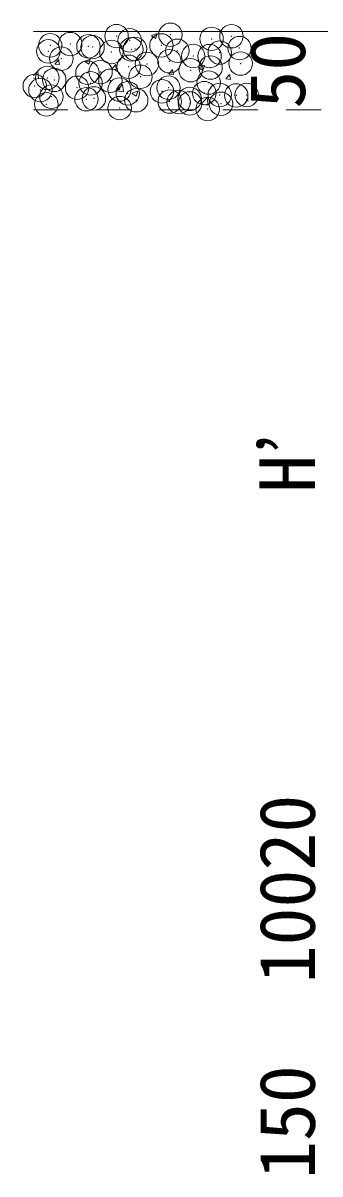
# Model space of a CAD drawing. Units: millimetres at full size; details may follow other scales. Extents: x 30799 to 61844, y 11231 to 18656.
# Drawn here: x 31325 to 31515, y 16188 to 16924 of the extents above; entities that cross this region are included whole.
import ezdxf
from ezdxf.enums import TextEntityAlignment as Align

# ---------------------------------------------------------------- set-up
doc = ezdxf.new("R2010")
doc.units = ezdxf.units.MM
doc.header["$LTSCALE"] = 30
doc.header["$PDMODE"] = 32
doc.header["$PDSIZE"] = 15
doc.linetypes.add('USER1', pattern=[1.35, 0.75, -0.6])
for name, color, linetype, lineweight in [('0_2', 7, 'Continuous', 13), ('寸法線', 7, 'Continuous', 9), ('ﾊｯﾁﾝｸﾞ', 7, 'Continuous', 5)]:
    doc.layers.add(name, color=color, linetype=linetype, lineweight=lineweight)
doc.styles.add('ＭＳ ゴシック', font='')
doc.styles.get('ＭＳ ゴシック').set_extended_font_data('MS Gothic')

msp = doc.modelspace()

# ---------------------------------------------------------------- linework, layer by layer
at = {"layer": '0_2', "lineweight": 20}
msp.add_line((32539.7, 16918.52), (31332.13, 16918.52), dxfattribs=at)
at = {"layer": '0_2', "linetype": 'USER1', "lineweight": 9}
msp.add_line((31799.62, 16868.52), (31332.13, 16868.52), dxfattribs=at)
at = {"layer": 'ﾊｯﾁﾝｸﾞ'}
for p, q in [((31336.67, 16918.52), (31337.07, 16918.25)), ((31337.07, 16918.25), (31337.16, 16918.52)), ((31407.55, 16915.89), (31410.08, 16914.18)), ((31407.56, 16915.92), (31411.12, 16917.28)), ((31410.08, 16914.18), (31411.11, 16917.25)), ((31345.75, 16897.78), (31348.19, 16900.7)), ((31348.72, 16897.5), (31348.13, 16900.69)), ((31364.87, 16899.5), (31367.39, 16897.8)), ((31364.88, 16899.53), (31368.44, 16900.9)), ((31367.39, 16897.8), (31368.42, 16900.87)), ((31332.13, 16890.36), (31334.8, 16893.14)), ((31335.34, 16888.32), (31334.78, 16893.14)), ((31345.75, 16897.78), (31348.78, 16897.52)), ((31382.18, 16894.6), (31384.63, 16897.51)), ((31382.18, 16894.59), (31385.22, 16894.33)), ((31385.15, 16894.32), (31384.57, 16897.5)), ((31418.62, 16891.41), (31421.07, 16894.33)), ((31418.62, 16891.41), (31421.66, 16891.14)), ((31421.59, 16891.13), (31421, 16894.31)), ((31437.87, 16895.43), (31440.4, 16893.73)), ((31437.89, 16895.46), (31441.44, 16896.83)), ((31440.4, 16893.73), (31441.43, 16896.8)), ((31455.06, 16888.22), (31457.51, 16891.14)), ((31458.03, 16887.94), (31457.44, 16891.12)), ((31332.13, 16888.84), (31335.35, 16888.34)), ((31385.05, 16880.61), (31389.01, 16884.73)), ((31389.56, 16879.91), (31389, 16884.73)), ((31455.06, 16888.22), (31458.09, 16887.95)), ((31385.05, 16880.63), (31389.56, 16879.93)), ((31395.19, 16879.05), (31397.72, 16877.35)), ((31395.2, 16879.08), (31398.76, 16880.45)), ((31397.72, 16877.35), (31398.75, 16880.42)), ((31439.27, 16872.2), (31443.23, 16876.32)), ((31443.78, 16871.5), (31443.21, 16876.32)), ((31439.26, 16872.22), (31443.78, 16871.52)), ((31468.2, 16874.98), (31469.52, 16874.09)), ((31468.21, 16875.01), (31469.52, 16875.51))]:
    msp.add_line(p, q, dxfattribs=at)
for p in [(31385.18, 16915.6), (31393.58, 16912.92), (31419.66, 16916.5), (31445.97, 16913.89), (31458.69, 16915.57), (31341.54, 16905.86), (31342.74, 16909.71), (31355.56, 16910.51), (31367.2, 16909.11), (31369.86, 16908.57), (31381.93, 16905.46), (31394.65, 16907.14), (31396.97, 16907.42), (31413.89, 16909.67), (31424.09, 16906.28), (31463.84, 16907.99), (31349.85, 16901.24), (31419.05, 16899.58), (31434.21, 16902.9), (31444.71, 16902.84), (31451.21, 16905.13), (31464.56, 16898.07), (31366.58, 16892.2), (31374.96, 16892.73), (31392.96, 16896.01), (31404.58, 16897.82), (31432.61, 16893.86), (31445.32, 16895.53), (31332.85, 16883.76), (31340.92, 16888.95), (31345.33, 16887.65), (31368.57, 16885.43), (31381.28, 16887.1), (31400.52, 16889.63), (31444.09, 16885.93), (31336.48, 16881.2), (31343.56, 16876.93), (31359.96, 16882.61), (31387.08, 16881.46), (31392.35, 16879.1), (31414.2, 16880.32), (31418.43, 16882.67), (31441.32, 16879.17), (31451.2, 16878.03), (31461.74, 16877.68), (31468.44, 16878.03), (31340.3, 16872.04), (31365.96, 16875.29), (31370.68, 16875.79), (31387.16, 16869.6), (31397.79, 16874.64), (31419.24, 16873.82), (31424.91, 16873.49), (31431.96, 16875.5), (31432.11, 16872.59), (31443.47, 16869.01), (31452.03, 16872.35)]:
    msp.add_point(p, dxfattribs=at)

# ---------------------------------------------------------------- texts
at = {"layer": '寸法線', "style": 'ＭＳ ゴシック'}
for s, p in [('50', (31488.02, 16893.52)), ('H’', (31494.27, 16642.52)), ('20', (31494.27, 16406.52)), ('100', (31494.27, 16346.52)), ('150', (31494.27, 16221.52))]:
    msp.add_text(s, height=35.6, rotation=90, dxfattribs=at).set_placement(p, align=Align.MIDDLE_CENTER)

doc.saveas('drawing.dxf')
